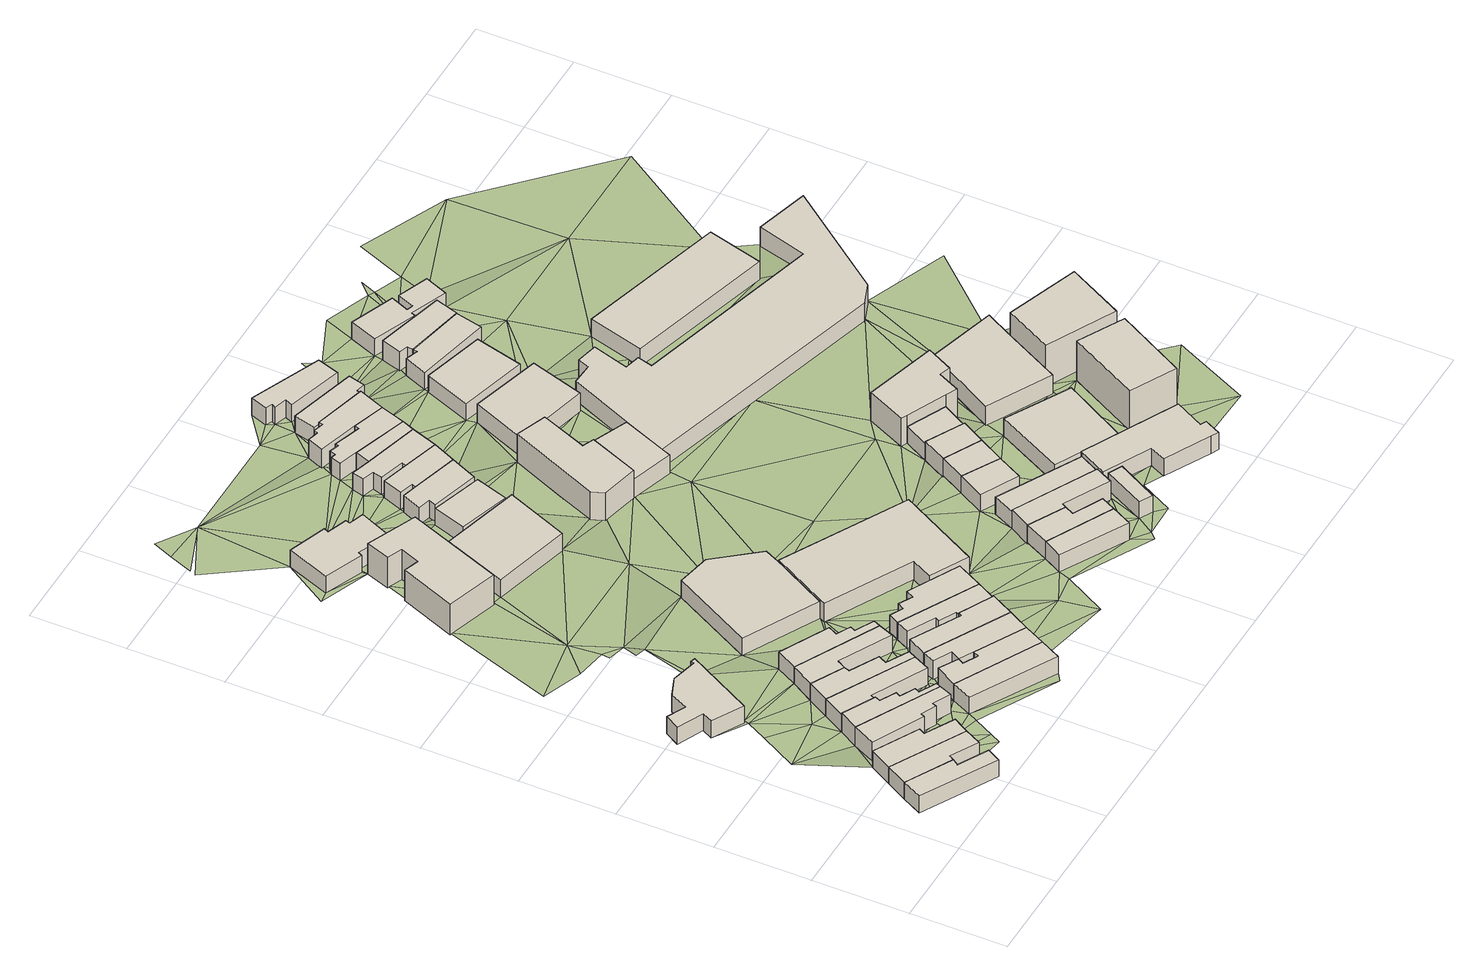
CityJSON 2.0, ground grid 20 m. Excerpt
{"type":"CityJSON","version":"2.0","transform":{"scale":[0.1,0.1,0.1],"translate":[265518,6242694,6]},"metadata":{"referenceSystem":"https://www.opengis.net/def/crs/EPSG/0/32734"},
"CityObjects":{
"building1":{"type":"Building","attributes":{"address":"23 Cecil Road Salt River Cape Town","building":"house","building:levels":"1","footprint":{"type":"Polygon"},"plus_code":"C3X9XHXJ+X8X","ground_height":9.38,"building_height":4.1,"roof_height":13.48},"geometry":[{"type":"Solid","lod":"1","boundaries":[[[[0,1,2,3]],[[1,4,5,2]],[[4,6,7,5]],[[6,8,9,7]],[[8,10,11,9]],[[10,0,3,11]],[[3,2,5,7,9,11]],[[10,8,6,4,1,0]]]]}]},
"building2":{"type":"Building","attributes":{"address":"21 Cecil Road Salt River Cape Town","building":"house","building:levels":"1","footprint":{"type":"Polygon"},"plus_code":"C3XHX9XG+XMR","ground_height":9.38,"building_height":4.1,"roof_height":13.48},"geometry":[{"type":"Solid","lod":"1","boundaries":[[[[10,8,9,11]],[[8,12,13,9]],[[12,14,15,13]],[[14,16,17,15]],[[16,18,19,17]],[[18,10,11,19]],[[11,9,13,15,17,19]],[[18,16,14,12,8,10]]]]}]},
"building3":{"type":"Building","attributes":{"address":"19 Cecil Road Salt River Cape Town","building":"house","building:levels":"1","footprint":{"type":"Polygon"},"plus_code":"C3XQX2XF+XRR","ground_height":9.38,"building_height":4.1,"roof_height":13.48},"geometry":[{"type":"Solid","lod":"1","boundaries":[[[[18,16,17,19]],[[16,20,21,17]],[[20,22,23,21]],[[22,24,25,23]],[[24,26,27,25]],[[26,18,19,27]],[[19,17,21,23,25,27]],[[26,24,22,20,16,18]]]]}]},
"building4":{"type":"Building","attributes":{"building":"yes","building:levels":"1","footprint":{"type":"Polygon"},"plus_code":"C3X8XMX7+XXV","ground_height":8.48,"building_height":4.1,"roof_height":12.58},"geometry":[{"type":"Solid","lod":"1","boundaries":[[[[28,29,30,31]],[[29,32,33,30]],[[32,34,35,33]],[[34,36,37,35]],[[36,38,39,37]],[[38,40,41,39]],[[40,42,43,41]],[[42,44,45,43]],[[44,46,47,45]],[[46,48,49,47]],[[48,28,31,49]],[[31,30,33,35,37,39,41,43,45,47,49]],[[48,46,44,42,40,38,36,34,32,29,28]]]]}]},
"building5":{"type":"Building","attributes":{"address":"17 Cecil Road Salt River Cape Town","building":"house","building:levels":"1","footprint":{"type":"Polygon"},"plus_code":"C3XXX8XJ+XFX","ground_height":9.38,"building_height":4.1,"roof_height":13.48},"geometry":[{"type":"Solid","lod":"1","boundaries":[[[[50,51,52,53]],[[51,54,55,52]],[[54,56,57,55]],[[56,58,59,57]],[[58,60,61,59]],[[60,62,63,61]],[[62,64,65,63]],[[64,50,53,65]],[[53,52,55,57,59,61,63,65]],[[64,62,60,58,56,54,51,50]]]]}]},
"building6":{"type":"Building","attributes":{"address":"15 Cecil Road Salt River Cape Town","building":"house","building:levels":"1","footprint":{"type":"Polygon"},"plus_code":"C4X2XFXX+X8W","ground_height":9.38,"building_height":4.1,"roof_height":13.48},"geometry":[{"type":"Solid","lod":"1","boundaries":[[[[50,64,65,53]],[[64,66,67,65]],[[66,68,69,67]],[[68,70,71,69]],[[70,72,73,71]],[[72,74,75,73]],[[74,76,77,75]],[[76,78,79,80,77]],[[78,81,82,83,80,79]],[[81,50,53,83,82]],[[53,65,67,69,71,73,75,77,80,83]],[[81,78,76,74,72,70,68,66,64,50]]]]}]},
"building7":{"type":"Building","attributes":{"address":"13 Cecil Road Salt River Cape Town","building":"house","building:levels":"1","footprint":{"type":"Polygon"},"plus_code":"C4X4X4XP+XHV","ground_height":8.91,"building_height":4.1,"roof_height":13.01},"geometry":[{"type":"Solid","lod":"1","boundaries":[[[[81,78,79,82]],[[78,84,85,79]],[[84,86,87,85]],[[86,88,89,87]],[[88,90,91,89]],[[90,81,82,91]],[[82,79,85,87,89,91]],[[90,88,86,84,78,81]]]]}]},
"building8":{"type":"Building","attributes":{"address":"11 Cecil Road Salt River Cape Town","building":"house","building:levels":"1","footprint":{"type":"Polygon"},"plus_code":"C4X6XGX8+XJX","ground_height":8.91,"building_height":4.1,"roof_height":13.01},"geometry":[{"type":"Solid","lod":"1","boundaries":[[[[90,88,89,91]],[[88,92,93,89]],[[92,94,95,93]],[[94,96,97,95]],[[96,98,99,97]],[[98,100,101,99]],[[100,102,103,101]],[[102,90,91,103]],[[91,89,93,95,97,99,101,103]],[[102,100,98,96,94,92,88,90]]]]}]},
"building9":{"type":"Building","attributes":{"address":"9 Cecil Road Salt River Cape Town","building":"house","building:levels":"1","footprint":{"type":"Polygon"},"plus_code":"C4X8XXX8+X6X","ground_height":8.92,"building_height":4.1,"roof_height":13.02},"geometry":[{"type":"Solid","lod":"1","boundaries":[[[[102,100,101,103]],[[100,104,105,101]],[[104,106,107,105]],[[106,108,109,107]],[[108,110,111,109]],[[110,102,103,111]],[[103,101,105,107,109,111]],[[110,108,106,104,100,102]]]]}]},
"building10":{"type":"Building","attributes":{"address":"26 Fenton Road Salt River Cape Town","building":"house","building:levels":"1","footprint":{"type":"Polygon"},"plus_code":"C4XWX8X4+XVV","ground_height":9.36,"building_height":4.1,"roof_height":13.46},"geometry":[{"type":"Solid","lod":"1","boundaries":[[[[112,113,114,115]],[[113,116,117,114]],[[116,118,119,117]],[[118,112,115,119]],[[115,114,117,119]],[[118,116,113,112]]]]}]},
"building11":{"type":"Building","attributes":{"address":"7 Cecil Road Salt River Cape Town","building":"house","building:levels":"1","footprint":{"type":"Polygon"},"plus_code":"C4XFXQXV+XFR","ground_height":8.92,"building_height":4.1,"roof_height":13.02},"geometry":[{"type":"Solid","lod":"1","boundaries":[[[[110,108,109,111]],[[108,120,121,109]],[[120,122,123,121]],[[122,124,125,123]],[[124,126,127,125]],[[126,128,129,127]],[[128,130,131,129]],[[130,110,111,131]],[[111,109,121,123,125,127,129,131]],[[130,128,126,124,122,120,108,110]]]]}]},
"building12":{"type":"Building","attributes":{"address":"24 Fenton Road Salt River Cape Town","building":"house","building:levels":"1","footprint":{"type":"Polygon"},"plus_code":"C5X2XXXW+X8W","ground_height":9.36,"building_height":4.1,"roof_height":13.46},"geometry":[{"type":"Solid","lod":"1","boundaries":[[[[112,132,133,115]],[[132,134,135,133]],[[134,136,137,135]],[[136,138,139,137]],[[138,140,141,139]],[[140,142,143,141]],[[142,113,114,143]],[[113,112,115,114]],[[115,133,135,137,139,141,143,114]],[[113,142,140,138,136,134,132,112]]]]}]},
"building13":{"type":"Building","attributes":{"address":"22 Fenton Road Salt River Cape Town","building":"house","building:levels":"1","footprint":{"type":"Polygon"},"plus_code":"C5X5XXXC+XFR","ground_height":9.36,"building_height":4.1,"roof_height":13.46},"geometry":[{"type":"Solid","lod":"1","boundaries":[[[[144,145,146,133]],[[145,147,148,146]],[[147,149,150,148]],[[149,151,152,150]],[[151,153,141,152]],[[153,154,135,141]],[[154,144,133,135]],[[133,146,148,150,152,141,135]],[[154,153,151,149,147,145,144]]]]}]},
"building14":{"type":"Building","attributes":{"address":"Albert Road Salt River Cape Town","building":"retail","building:levels":"2","footprint":{"type":"Polygon"},"plus_code":"C3XQXPXG+XHW","ground_height":7.36,"building_height":6.9,"roof_height":14.26},"geometry":[{"type":"Solid","lod":"1","boundaries":[[[[155,156,157,158,159,160]],[[156,161,162,158,157]],[[161,163,164,162]],[[163,165,166,167,164]],[[165,168,169,170,167,166]],[[168,171,172,170,169]],[[171,173,174,172]],[[173,155,160,159,174]],[[159,158,162,164,167,170,172,174]],[[173,171,168,165,163,161,156,155]]]]}]},
"building15":{"type":"Building","attributes":{"address":"20 Fenton Road Salt River Cape Town","building":"house","building:levels":"1","footprint":{"type":"Polygon"},"plus_code":"C5X8XRXF+XJX","ground_height":9.36,"building_height":4.1,"roof_height":13.46},"geometry":[{"type":"Solid","lod":"1","boundaries":[[[[145,175,176,146]],[[175,177,178,179,176]],[[177,180,181,182,179,178]],[[180,183,184,182,181]],[[183,147,148,184]],[[147,145,146,148]],[[146,176,179,182,184,148]],[[147,183,180,177,175,145]]]]}]},
"building16":{"type":"Building","attributes":{"address":"Albert Road Salt River Cape Town","building":"retail","building:levels":"1","footprint":{"type":"Polygon"},"plus_code":"C4XVXPX9+X9X","ground_height":8.55,"building_height":4.1,"roof_height":12.65},"geometry":[{"type":"Solid","lod":"1","boundaries":[[[[185,186,187,188]],[[186,189,190,187]],[[189,191,192,190]],[[191,193,194,192]],[[193,195,196,194]],[[195,185,188,196]],[[188,187,190,192,194,196]],[[195,193,191,189,186,185]]]]}]},
"building17":{"type":"Building","attributes":{"address":"18 Fenton Road Salt River Cape Town","building":"house","building:levels":"1","footprint":{"type":"Polygon"},"plus_code":"C5XFX6XC+XXV","ground_height":8.92,"building_height":4.1,"roof_height":13.02},"geometry":[{"type":"Solid","lod":"1","boundaries":[[[[175,197,198,199]],[[197,200,201,198]],[[200,202,203,201]],[[202,204,205,203]],[[204,206,207,205]],[[206,208,209,207]],[[208,177,178,209]],[[177,175,199,178]],[[199,198,201,203,205,207,209,178]],[[177,208,206,204,202,200,197,175]]]]}]},
"building18":{"type":"Building","attributes":{"address":"43 Portland Road Salt River Cape Town","building":"house","building:levels":"1","footprint":{"type":"Polygon"},"plus_code":"C3XRX7XR+XQW","ground_height":6.82,"building_height":4.1,"roof_height":10.92},"geometry":[{"type":"Solid","lod":"1","boundaries":[[[[210,211,212,213]],[[211,214,215,212]],[[214,216,217,215]],[[216,218,219,217]],[[218,220,221,219]],[[220,222,223,221]],[[222,224,225,223]],[[224,226,227,225]],[[226,228,229,227]],[[228,210,213,229]],[[213,212,215,217,219,221,223,225,227,229]],[[228,226,224,222,220,218,216,214,211,210]]]]}]},
"building19":{"type":"Building","attributes":{"address":"16 Fenton Road Salt River Cape Town","building":"house","building:levels":"1","footprint":{"type":"Polygon"},"plus_code":"C5XGXVXR+X5R","ground_height":8.92,"building_height":4.1,"roof_height":13.02},"geometry":[{"type":"Solid","lod":"1","boundaries":[[[[197,230,231,198]],[[230,232,233,231]],[[232,234,235,233]],[[234,236,237,235]],[[236,238,239,237]],[[238,240,241,239]],[[240,200,201,241]],[[200,197,198,201]],[[198,231,233,235,237,239,241,201]],[[200,240,238,236,234,232,230,197]]]]}]},
"building20":{"type":"Building","attributes":{"address":"517 Albert Road Salt River Cape Town","building":"retail","building:levels":"1","footprint":{"type":"Polygon"},"plus_code":"C4XHX5XV+XQW","ground_height":7.57,"building_height":4.1,"roof_height":11.67},"geometry":[{"type":"Solid","lod":"1","boundaries":[[[[242,243,244,245]],[[243,246,247,244]],[[246,248,249,247]],[[248,242,245,249]],[[245,244,247,249]],[[248,246,243,242]]]]}]},
"building21":{"type":"Building","attributes":{"address":"Albert Road Salt River Cape Town","building":"retail","building:levels":"1","footprint":{"type":"Polygon"},"plus_code":"C5XXXQXF+X2X","ground_height":9,"building_height":4.1,"roof_height":13.1},"geometry":[{"type":"Solid","lod":"1","boundaries":[[[[250,251,188,252,253,187]],[[251,254,255,252,188]],[[254,256,257,255]],[[256,258,259,257]],[[258,260,261,259]],[[260,262,263,261]],[[262,250,187,253,263]],[[253,252,255,257,259,261,263]],[[262,260,258,256,254,251,250]]]]}]},
"building22":{"type":"Building","attributes":{"address":"London Road Salt River Cape Town","building":"house","building:levels":"1","footprint":{"type":"Polygon"},"plus_code":"C4XRXHXQ+XXX","ground_height":7.57,"building_height":4.1,"roof_height":11.67},"geometry":[{"type":"Solid","lod":"1","boundaries":[[[[264,265,266,267]],[[265,268,269,266]],[[268,270,271,269]],[[270,264,267,271]],[[267,266,269,271]],[[270,268,265,264]]]]}]},
"building23":{"type":"Building","attributes":{"address":"London Road Salt River Cape Town","building":"house","building:levels":"1","footprint":{"type":"Polygon"},"plus_code":"C4XXXGX5+X2X","ground_height":6.97,"building_height":4.1,"roof_height":11.07},"geometry":[{"type":"Solid","lod":"1","boundaries":[[[[272,273,274,275]],[[273,276,277,274]],[[276,278,279,277]],[[278,280,281,279]],[[280,282,283,281]],[[282,284,285,283]],[[284,272,275,285]],[[275,274,277,279,281,283,285]],[[284,282,280,278,276,273,272]]]]}]},
"building24":{"type":"Building","attributes":{"address":"London Road Salt River Cape Town","building":"house","building:levels":"1","footprint":{"type":"Polygon"},"plus_code":"C5X3XRXG+XGR","ground_height":6.97,"building_height":4.1,"roof_height":11.07},"geometry":[{"type":"Solid","lod":"1","boundaries":[[[[272,286,287,275]],[[286,288,289,287]],[[288,290,291,289]],[[290,292,293,291]],[[292,294,295,293]],[[294,273,274,295]],[[273,272,275,274]],[[275,287,289,291,293,295,274]],[[273,294,292,290,288,286,272]]]]}]},
"building25":{"type":"Building","attributes":{"address":"15 Fenton Road Salt River Cape Town","building":"house","building:levels":"1","footprint":{"type":"Polygon"},"plus_code":"C6XWXCXJ+XCV","ground_height":9.57,"building_height":4.1,"roof_height":13.67},"geometry":[{"type":"Solid","lod":"1","boundaries":[[[[296,297,298,299]],[[297,300,301,298]],[[300,302,303,301]],[[302,296,299,303]],[[299,298,301,303]],[[302,300,297,296]]]]}]},
"building26":{"type":"Building","attributes":{"address":"London Road Salt River Cape Town","building":"house","building:levels":"1","footprint":{"type":"Polygon"},"plus_code":"C5X5X7XW+X4V","ground_height":6.97,"building_height":4.1,"roof_height":11.07},"geometry":[{"type":"Solid","lod":"1","boundaries":[[[[286,304,305,287]],[[304,306,307,305]],[[306,308,309,307]],[[308,310,311,309]],[[310,312,313,311]],[[312,314,315,313]],[[314,316,317,315]],[[316,288,289,317]],[[288,286,287,289]],[[287,305,307,309,311,313,315,317,289]],[[288,316,314,312,310,308,306,304,286]]]]}]},
"building27":{"type":"Building","attributes":{"address":"O Blowitz Bros. Buildings 45 London Road Salt River Cape Town","building":"retail","building:levels":"2","footprint":{"type":"Polygon"},"plus_code":"C5XQX8XP+XHR","ground_height":7.55,"building_height":6.9,"roof_height":14.45},"geometry":[{"type":"Solid","lod":"1","boundaries":[[[[318,319,320,321,322,323]],[[319,324,325,321,320]],[[324,326,327,325]],[[326,328,329,327]],[[328,330,331,329]],[[330,332,333,331]],[[332,318,323,322,333]],[[322,321,325,327,329,331,333]],[[332,330,328,326,324,319,318]]]]}]},
"building28":{"type":"Building","attributes":{"address":"13 Fenton Road Salt River Cape Town","building":"house","building:levels":"1","footprint":{"type":"Polygon"},"plus_code":"C7X3X5X4+XPW","ground_height":9.57,"building_height":4.1,"roof_height":13.67},"geometry":[{"type":"Solid","lod":"1","boundaries":[[[[296,302,303,299]],[[302,334,335,303]],[[334,336,337,335]],[[336,338,339,337]],[[338,340,341,339]],[[340,296,299,341]],[[299,303,335,337,339,341]],[[340,338,336,334,302,296]]]]}]},
"building29":{"type":"Building","attributes":{"address":"London Road Salt River Cape Town","building":"house","building:levels":"1","footprint":{"type":"Polygon"},"plus_code":"C5X7X8X4+X5X","ground_height":6.97,"building_height":4.1,"roof_height":11.07},"geometry":[{"type":"Solid","lod":"1","boundaries":[[[[304,342,343,305]],[[342,344,345,343]],[[344,306,307,345]],[[306,304,305,307]],[[305,343,345,307]],[[306,344,342,304]]]]}]},
"building30":{"type":"Building","attributes":{"address":"London Road Salt River Cape Town","building":"house","building:levels":"1","footprint":{"type":"Polygon"},"plus_code":"C5X7XGXV+X4X","ground_height":6.97,"building_height":4.1,"roof_height":11.07},"geometry":[{"type":"Solid","lod":"1","boundaries":[[[[342,346,347,343]],[[346,348,349,347]],[[348,350,351,349]],[[350,352,353,351]],[[352,354,355,353]],[[354,356,357,355]],[[356,358,359,357]],[[358,360,361,359]],[[360,362,363,361]],[[362,344,345,363]],[[344,342,343,345]],[[343,347,349,351,353,355,357,359,361,363,345]],[[344,362,360,358,356,354,352,350,348,346,342]]]]}]},
"building31":{"type":"Building","attributes":{"address":"London Road Salt River Cape Town","building":"house","building:levels":"1","footprint":{"type":"Polygon"},"plus_code":"C5XCXFX9+XPV","ground_height":6.97,"building_height":4.1,"roof_height":11.07},"geometry":[{"type":"Solid","lod":"1","boundaries":[[[[364,365,366,367,347,368]],[[365,369,370,367,366]],[[369,371,372,370]],[[371,373,374,372]],[[373,375,376,374]],[[375,377,378,376]],[[377,379,380,378]],[[379,381,349,380]],[[381,364,368,347,349]],[[347,367,370,372,374,376,378,380,349]],[[381,379,377,375,373,371,369,365,364]]]]}]},
"building32":{"type":"Building","attributes":{"address":"11 Fenton Road Salt River Cape Town","building":"house","building:levels":"1","footprint":{"type":"Polygon"},"plus_code":"C7X5XJXX+X4R","ground_height":9.57,"building_height":4.1,"roof_height":13.67},"geometry":[{"type":"Solid","lod":"1","boundaries":[[[[382,383,341,384]],[[383,385,386,339,341]],[[385,387,388,339,386]],[[387,389,390,388]],[[389,391,392,393,390]],[[391,382,384,393,392]],[[384,341,339,388,390,393]],[[391,389,387,385,383,382]]]]}]},
"building33":{"type":"Building","attributes":{"address":"523 Albert Road Salt River Cape Town","building":"retail","building:levels":"1","footprint":{"type":"Polygon"},"plus_code":"C6X4X4X4+XCW","ground_height":8.07,"building_height":4.1,"roof_height":12.17},"geometry":[{"type":"Solid","lod":"1","boundaries":[[[[318,394,395,323]],[[394,396,397,395]],[[396,398,399,397]],[[398,400,401,399]],[[400,319,320,401]],[[319,318,323,320]],[[323,395,397,399,401,320]],[[319,400,398,396,394,318]]]]}]},
"building34":{"type":"Building","attributes":{"address":"9 Fenton Road Salt River Cape Town","building":"house","building:levels":"1","footprint":{"type":"Polygon"},"plus_code":"C7X9X9XG+XRV","ground_height":9.08,"building_height":4.1,"roof_height":13.18},"geometry":[{"type":"Solid","lod":"1","boundaries":[[[[382,391,392,402]],[[391,403,404,392]],[[403,405,406,404]],[[405,382,402,406]],[[402,392,404,406]],[[405,403,391,382]]]]}]},
"building35":{"type":"Building","attributes":{"address":"7 Fenton Road Salt River Cape Town","building":"house","building:levels":"1","footprint":{"type":"Polygon"},"plus_code":"C7X6XFXV+XJW","ground_height":9.08,"building_height":4.1,"roof_height":13.18},"geometry":[{"type":"Solid","lod":"1","boundaries":[[[[407,408,409,410]],[[408,411,412,409]],[[411,413,414,412]],[[413,407,410,414]],[[410,409,412,414]],[[413,411,408,407]]]]}]},
"building36":{"type":"Building","attributes":{"address":"London Road Salt River Cape Town","building":"house","building:levels":"1","footprint":{"type":"Polygon"},"plus_code":"C5XGXXXV+X8X","ground_height":6.5,"building_height":4.1,"roof_height":10.6},"geometry":[{"type":"Solid","lod":"1","boundaries":[[[[365,415,416,366]],[[415,417,418,416]],[[417,419,420,418]],[[419,421,422,420]],[[421,423,424,422]],[[423,369,425,424]],[[369,365,366,425]],[[366,416,418,420,422,424,425]],[[369,423,421,419,417,415,365]]]]}]},
"building37":{"type":"Building","attributes":{"building":"yes","building:levels":"1","footprint":{"type":"Polygon"},"plus_code":"C7XMXPXH+X7X","ground_height":9.57,"building_height":4.1,"roof_height":13.67},"geometry":[{"type":"Solid","lod":"1","boundaries":[[[[426,427,428,429]],[[427,430,431,428]],[[430,432,433,431]],[[432,426,429,433]],[[429,428,431,433]],[[432,430,427,426]]]]}]},
"building38":{"type":"Building","attributes":{"address":"5 Fenton Road Salt River Cape Town","building":"house","building:levels":"1","footprint":{"type":"Polygon"},"plus_code":"C7X9XFX2+X5V","ground_height":9.08,"building_height":4.1,"roof_height":13.18},"geometry":[{"type":"Solid","lod":"1","boundaries":[[[[434,407,410,435]],[[407,413,414,410]],[[413,436,437,414]],[[436,434,435,437]],[[435,410,414,437]],[[436,413,407,434]]]]}]},
"building39":{"type":"Building","attributes":{"address":"28 London Road Salt River Cape Town","building":"house","building:levels":"1","footprint":{"type":"Polygon"},"plus_code":"C5XJX6X4+XPV","ground_height":6.58,"building_height":4.1,"roof_height":10.68},"geometry":[{"type":"Solid","lod":"1","boundaries":[[[[438,439,440,441]],[[439,442,443,440]],[[442,444,445,443]],[[444,446,447,445]],[[446,448,449,447]],[[448,450,451,449]],[[450,452,453,451]],[[452,438,441,453]],[[441,440,443,445,447,449,451,453]],[[452,450,448,446,444,442,439,438]]]]}]},
"building40":{"type":"Building","attributes":{"address":"37 London Road Salt River Cape Town","building":"house","building:levels":"1","footprint":{"type":"Polygon"},"plus_code":"C6X8XHXH+X8W","ground_height":7.55,"building_height":4.1,"roof_height":11.65},"geometry":[{"type":"Solid","lod":"1","boundaries":[[[[454,455,456,457]],[[455,458,459,456]],[[458,460,461,459]],[[460,454,457,461]],[[457,456,459,461]],[[460,458,455,454]]]]}]},
"building41":{"type":"Building","attributes":{"address":"3 Fenton Road Salt River Cape Town","building":"house","building:levels":"1","footprint":{"type":"Polygon"},"plus_code":"C7XGX6XF+XCR","ground_height":9.08,"building_height":4.1,"roof_height":13.18},"geometry":[{"type":"Solid","lod":"1","boundaries":[[[[462,463,464,435,465,466]],[[463,467,437,435,464]],[[467,468,469,437]],[[468,462,466,465,469]],[[465,435,437,469]],[[468,467,463,462]]]]}]},
"building42":{"type":"Building","attributes":{"address":"1 Fenton Road Salt River Cape Town","building":"house","building:levels":"1","footprint":{"type":"Polygon"},"plus_code":"C7XMX3XP+XWX","ground_height":8.55,"building_height":4.1,"roof_height":12.65},"geometry":[{"type":"Solid","lod":"1","boundaries":[[[[470,462,466,471]],[[462,468,472,466]],[[468,473,474,472]],[[473,470,471,474]],[[471,466,472,474]],[[473,468,462,470]]]]}]},
"building43":{"type":"Building","attributes":{"address":"31 London Road Salt River Cape Town","building":"house","building:levels":"1","footprint":{"type":"Polygon"},"plus_code":"C6XFXHX3+X6W","ground_height":7.06,"building_height":4.1,"roof_height":11.16},"geometry":[{"type":"Solid","lod":"1","boundaries":[[[[475,476,477,478]],[[476,479,480,477]],[[479,481,482,480]],[[481,475,478,482]],[[478,477,480,482]],[[481,479,476,475]]]]}]},
"building44":{"type":"Building","attributes":{"address":"Goldsmith Road Salt River Cape Town","building":"house","building:levels":"1","footprint":{"type":"Polygon"},"plus_code":"C8XFXWXX+XJV","ground_height":9.71,"building_height":4.1,"roof_height":13.81},"geometry":[{"type":"Solid","lod":"1","boundaries":[[[[483,484,485,486]],[[484,487,488,485]],[[487,489,490,488]],[[489,491,492,490]],[[491,493,494,492]],[[493,495,496,494]],[[495,497,498,496]],[[497,499,500,498]],[[499,483,486,500]],[[486,485,488,490,492,494,496,498,500]],[[499,497,495,493,491,489,487,484,483]]]]}]},
"building45":{"type":"Building","attributes":{"building":"commercial","building:levels":"1","footprint":{"type":"Polygon"},"plus_code":"C8X4XFX5+XVX","ground_height":9.3,"building_height":4.1,"roof_height":13.4},"geometry":[{"type":"Solid","lod":"1","boundaries":[[[[501,502,503,504]],[[502,505,506,503]],[[505,507,508,506]],[[507,501,504,508]],[[504,503,506,508]],[[507,505,502,501]]]]}]},
"building46":{"type":"Building","attributes":{"address":"472A Albert Road Salt River Cape Town","building":"retail","building:levels":"2","footprint":{"type":"Polygon"},"plus_code":"C7XWXJXR+XVV","ground_height":8.55,"building_height":6.9,"roof_height":15.45},"geometry":[{"type":"Solid","lod":"1","boundaries":[[[[470,473,474,509,510,471]],[[473,511,512,509,474]],[[511,513,514,512]],[[513,515,516,514]],[[515,517,518,516]],[[517,519,520,518]],[[519,521,522,520]],[[521,470,471,510,522]],[[510,509,512,514,516,518,520,522]],[[521,519,517,515,513,511,473,470]]]]}]},
"building47":{"type":"Building","attributes":{"address":"London Road Salt River Cape Town","building":"house","building:levels":"1","footprint":{"type":"Polygon"},"plus_code":"C6XMXRX5+X9V","ground_height":7.06,"building_height":4.1,"roof_height":11.16},"geometry":[{"type":"Solid","lod":"1","boundaries":[[[[523,524,525,526]],[[524,527,528,525]],[[527,529,530,528]],[[529,531,532,530]],[[531,533,534,532]],[[533,523,526,534]],[[526,525,528,530,532,534]],[[533,531,529,527,524,523]]]]}]},
"building48":{"type":"Building","attributes":{"address":"London Road Salt River Cape Town","building":"house","building:levels":"1","footprint":{"type":"Polygon"},"plus_code":"C6XRX7XC+XHX","ground_height":7.25,"building_height":4.1,"roof_height":11.35},"geometry":[{"type":"Solid","lod":"1","boundaries":[[[[535,536,526,537,538,525]],[[536,539,540,537,526]],[[539,541,542,540]],[[541,543,544,542]],[[543,545,546,544]],[[545,535,525,538,546]],[[538,537,540,542,544,546]],[[545,543,541,539,536,535]]]]}]},
"building49":{"type":"Building","attributes":{"address":"London Road Salt River Cape Town","building":"house","building:levels":"1","footprint":{"type":"Polygon"},"plus_code":"C6XQXGX3+XRX","ground_height":6.58,"building_height":4.1,"roof_height":10.68},"geometry":[{"type":"Solid","lod":"1","boundaries":[[[[547,548,549,550]],[[548,551,552,549]],[[551,553,554,552]],[[553,555,556,554]],[[555,557,558,556]],[[557,559,560,558]],[[559,561,562,560]],[[561,563,564,562]],[[563,565,566,564]],[[565,547,550,566]],[[550,549,552,554,556,558,560,562,564,566]],[[565,563,561,559,557,555,553,551,548,547]]]]}]},
"building50":{"type":"Building","attributes":{"address":"474 Albert Road Salt River Cape Town","building":"retail","building:levels":"1","footprint":{"type":"Polygon"},"plus_code":"C8XGXQXX+XCW","ground_height":9.3,"building_height":4.1,"roof_height":13.4},"geometry":[{"type":"Solid","lod":"1","boundaries":[[[[567,568,569,570]],[[568,571,572,569]],[[571,573,574,572]],[[573,575,576,574]],[[575,577,578,576]],[[577,567,570,578]],[[570,569,572,574,576,578]],[[577,575,573,571,568,567]]]]}]},
"building51":{"type":"Building","attributes":{"address":"6 Goldsmith Road Salt River Cape Town","building":"commercial","building:levels":"3","footprint":{"type":"Polygon"},"plus_code":"C8XXXQX3+X8V","ground_height":9.3,"building_height":9.7,"roof_height":19},"geometry":[{"type":"Solid","lod":"1","boundaries":[[[[579,580,581,582]],[[580,583,584,581]],[[583,585,586,584]],[[585,579,582,586]],[[582,581,584,586]],[[585,583,580,579]]]]}]},
"building52":{"type":"Building","attributes":{"address":"545 Albert Road Salt River Cape Town","building":"retail","building:levels":"1","footprint":{"type":"Polygon"},"plus_code":"C7XFX3XX+XQR","ground_height":8.08,"building_height":4.1,"roof_height":12.18},"geometry":[{"type":"Solid","lod":"1","boundaries":[[[[396,587,588,397]],[[587,589,590,588]],[[589,591,592,590]],[[591,593,594,592]],[[593,595,596,594]],[[595,597,598,596]],[[597,599,600,598]],[[599,601,602,600]],[[601,603,604,602]],[[603,605,606,604]],[[605,607,608,606]],[[607,609,610,608]],[[609,398,399,610]],[[398,396,397,399]],[[397,588,590,592,594,596,598,600,602,604,606,608,610,399]],[[398,609,607,605,603,601,599,597,595,593,591,589,587,396]]]]}]},
"building53":{"type":"Building","attributes":{"address":"484 Goldsmith Road Salt River Cape Town","building":"apartments","building:levels":"3","footprint":{"type":"Polygon"},"plus_code":"C9X7XFX7+XQR","ground_height":9.3,"building_height":9.7,"roof_height":19},"geometry":[{"type":"Solid","lod":"1","boundaries":[[[[568,567,570,611,612,569]],[[567,613,614,611,570]],[[613,615,616,614]],[[615,568,569,612,616]],[[612,611,614,616]],[[615,613,567,568]]]]}]},
"building54":{"type":"Building","attributes":{"address":"Salt River","building":"industrial","building:levels":"1","footprint":{"type":"Polygon"},"plus_code":"C8X7X4XR+XMV","ground_height":7.9,"building_height":4.1,"roof_height":12},"geometry":[{"type":"Solid","lod":"1","boundaries":[[[[617,618,619,620]],[[618,621,622,619]],[[621,623,624,622]],[[623,617,620,624]],[[620,619,622,624]],[[623,621,618,617]]]]}]},
"terrain1":{"type":"TINRelief","geometry":[{"type":"CompositeSurface","lod":"1","boundaries":[[[26,50,625]],[[8,14,12]],[[26,626,50]],[[26,24,626]],[[625,50,81]],[[625,627,628]],[[81,627,625]],[[24,629,626]],[[630,631,44]],[[628,627,630]],[[24,22,629]],[[632,16,14]],[[629,22,20]],[[16,632,633]],[[90,627,81]],[[20,16,633]],[[102,630,627]],[[629,20,634]],[[629,634,635]],[[631,630,110]],[[627,90,102]],[[633,636,20]],[[634,20,637]],[[20,636,116]],[[78,76,74]],[[110,630,102]],[[116,637,20]],[[74,84,78]],[[637,638,634]],[[639,74,640]],[[641,642,643]],[[130,48,631]],[[130,631,110]],[[644,645,639]],[[637,116,113]],[[646,84,74]],[[113,647,637]],[[639,646,74]],[[648,642,641]],[[645,647,113]],[[636,649,116]],[[645,646,639]],[[650,28,48]],[[643,651,641]],[[645,113,142]],[[646,645,142]],[[98,96,100]],[[195,48,130]],[[651,652,653]],[[104,100,96]],[[48,195,650]],[[651,653,641]],[[650,653,654]],[[142,655,646]],[[88,646,655]],[[140,655,142]],[[649,118,116]],[[96,94,92]],[[147,88,655]],[[96,106,104]],[[656,655,140]],[[136,140,138]],[[195,130,128]],[[657,648,641]],[[88,147,92]],[[134,140,136]],[[92,106,96]],[[183,92,147]],[[650,658,653]],[[106,92,183]],[[195,658,650]],[[657,641,248]],[[128,126,124]],[[183,202,106]],[[659,641,653]],[[660,195,128]],[[661,228,226]],[[228,661,155]],[[120,124,122]],[[106,202,200]],[[206,202,183]],[[106,200,108]],[[662,663,664]],[[665,128,124]],[[120,665,124]],[[120,108,240]],[[108,200,240]],[[206,183,666]],[[662,667,663]],[[228,155,210]],[[202,206,204]],[[665,660,128]],[[248,641,668]],[[120,240,236]],[[657,248,246]],[[658,659,653]],[[665,120,236]],[[206,666,669]],[[155,211,210]],[[670,671,226]],[[672,673,670]],[[669,208,206]],[[236,240,238]],[[112,674,132]],[[668,641,659]],[[214,211,155]],[[670,675,672]],[[665,236,232]],[[657,246,676]],[[232,236,234]],[[226,224,670]],[[677,132,678]],[[676,214,155]],[[679,665,232]],[[680,659,658]],[[224,222,220]],[[681,677,678]],[[674,678,132]],[[676,246,265]],[[220,218,216]],[[682,681,678]],[[676,278,214]],[[232,683,679]],[[684,683,232]],[[216,214,278]],[[676,265,264]],[[265,246,685]],[[308,224,220]],[[676,264,278]],[[224,360,670]],[[220,216,310]],[[686,678,674]],[[684,682,687]],[[683,684,687]],[[297,682,678]],[[659,688,668]],[[216,278,276]],[[278,264,689]],[[680,690,659]],[[216,276,292]],[[280,278,689]],[[691,250,692]],[[687,682,296]],[[290,216,292]],[[678,686,297]],[[268,265,685]],[[310,308,220]],[[362,224,308]],[[290,310,216]],[[685,668,693]],[[296,682,297]],[[668,688,693]],[[270,689,264]],[[694,680,691]],[[360,224,362]],[[292,276,273]],[[690,688,659]],[[294,292,273]],[[670,360,695]],[[310,290,314]],[[270,268,685]],[[670,695,377]],[[696,689,270]],[[310,314,312]],[[687,296,340]],[[692,250,697]],[[290,288,314]],[[670,377,698]],[[297,686,699]],[[694,690,680]],[[362,308,306]],[[692,694,691]],[[314,288,316]],[[340,382,687]],[[693,328,685]],[[362,306,344]],[[328,270,685]],[[360,358,356]],[[695,360,356]],[[700,699,686]],[[382,408,687]],[[408,697,687]],[[696,270,328]],[[356,352,695]],[[356,354,352]],[[272,696,328]],[[348,695,352]],[[373,377,375]],[[700,701,699]],[[698,377,421]],[[702,690,694]],[[373,421,377]],[[352,350,348]],[[382,405,408]],[[423,373,371]],[[703,704,705]],[[699,701,427]],[[706,699,427]],[[423,421,373]],[[423,371,369]],[[703,705,707]],[[408,407,697]],[[319,400,324]],[[460,286,272]],[[421,446,698]],[[446,442,698]],[[705,706,708]],[[272,328,460]],[[706,427,708]],[[698,442,439]],[[692,697,709]],[[405,411,408]],[[326,324,400]],[[427,701,430]],[[328,326,710]],[[694,692,709]],[[711,707,705]],[[434,697,407]],[[304,286,479]],[[421,450,446]],[[701,712,430]],[[442,446,444]],[[705,708,711]],[[328,710,460]],[[708,427,711]],[[448,446,450]],[[400,713,326]],[[714,304,479]],[[502,411,405]],[[434,462,697]],[[479,286,460]],[[398,713,400]],[[426,711,427]],[[421,715,450]],[[430,712,716]],[[717,502,405]],[[710,326,718]],[[462,521,697]],[[694,719,702]],[[495,711,426]],[[720,714,476]],[[502,413,411]],[[495,721,711]],[[430,716,432]],[[722,702,719]],[[709,697,521]],[[326,713,718]],[[720,723,724]],[[714,479,476]],[[426,432,495]],[[713,398,718]],[[724,723,725]],[[721,495,493]],[[450,715,726]],[[720,531,723]],[[717,493,502]],[[493,717,721]],[[432,727,495]],[[719,694,709]],[[720,476,531]],[[432,716,727]],[[413,502,501]],[[460,481,479]],[[716,728,727]],[[609,718,398]],[[470,521,462]],[[502,493,729]],[[436,413,501]],[[715,723,730]],[[531,529,723]],[[519,709,521]],[[731,732,726]],[[548,726,715]],[[723,529,730]],[[436,501,733]],[[458,481,460]],[[718,609,458]],[[731,734,732]],[[730,541,715]],[[731,726,548]],[[476,735,531]],[[519,719,709]],[[501,736,733]],[[548,715,541]],[[524,730,529]],[[493,737,729]],[[529,527,524]],[[738,458,609]],[[739,738,609]],[[733,511,473]],[[733,736,511]],[[524,740,730]],[[548,547,731]],[[738,741,458]],[[742,722,719]],[[531,735,743]],[[744,729,737]],[[745,729,744]],[[736,501,746]],[[747,511,736]],[[743,735,481]],[[748,749,623]],[[548,541,750]],[[751,752,737]],[[753,748,754]],[[755,731,547]],[[756,481,458]],[[741,753,754]],[[747,757,511]],[[745,758,501]],[[741,621,458]],[[623,754,748]],[[501,758,746]],[[747,736,573]],[[759,744,737]],[[481,756,743]],[[760,750,541]],[[742,719,519]],[[761,737,752]],[[754,621,741]],[[745,744,580]],[[621,754,623]],[[621,756,458]],[[573,762,747]],[[750,760,763]],[[737,761,759]],[[755,547,764]],[[745,580,758]],[[765,743,756]],[[519,762,742]],[[758,580,746]],[[547,766,764]],[[767,768,769]],[[770,746,580]],[[769,766,767]],[[763,760,771]],[[771,760,765]],[[762,573,772]],[[623,749,773]],[[771,765,756]],[[774,766,769]],[[764,766,774]],[[770,580,775]],[[759,761,776]],[[742,762,772]],[[772,573,571]],[[769,777,774]],[[764,774,778]],[[779,777,769]],[[759,776,780]],[[775,580,780]],[[781,756,621]],[[771,756,781]],[[749,782,773]],[[772,571,783]],[[772,783,742]],[[771,781,779]],[[571,568,784]],[[785,777,779]],[[621,786,781]],[[787,783,571]],[[788,777,785]],[[781,785,779]],[[782,789,773]],[[773,789,786]],[[786,790,781]],[[785,781,790]]]}]}
},
"vertices":[
[24,93,34],[178,9,34],[178,9,75],[24,93,75],[193,37,34],[193,37,75],[132,70,34],[132,70,75],[141,83,34],[141,83,75],[45,135,34],[45,135,75],
[147,93,34],[147,93,75],[204,62,34],[204,62,75],[222,97,34],[222,97,75],[70,179,34],[70,179,75],
[241,130,34],[241,130,75],[181,163,34],[181,163,75],[188,176,34],[188,176,75],[96,225,34],[96,225,75],
[173,636,25],[171,629,25],[171,629,66],[173,636,66],[117,642,25],[117,642,66],[75,625,25],[75,625,66],[58,588,25],[58,588,66],[18,607,25],[18,607,66],[0,576,25],[0,576,66],[55,551,25],[55,551,66],[44,529,25],[44,529,66],[108,494,25],[108,494,66],[183,633,25],[183,633,66],
[139,283,29],[116,236,29],[116,236,75],[139,283,75],[222,184,29],[222,184,75],[226,192,29],[226,192,75],[257,177,29],[257,177,75],[261,186,29],[261,186,75],[298,168,29],[298,168,75],[309,195,29],[309,195,75],
[313,205,29],[313,205,75],[278,223,29],[278,223,75],[283,233,29],[283,233,75],[252,249,29],[252,249,75],[257,259,29],[257,259,75],[225,276,29],[225,276,75],[229,287,29],[229,287,70],[229,287,75],[162,322,29],[162,322,70],[162,322,75],
[235,299,29],[235,299,70],[348,240,29],[348,240,70],[365,275,29],[365,275,70],[188,368,29],[188,368,70],
[373,291,29],[373,291,70],[327,316,29],[327,316,70],[336,334,29],[336,334,70],[277,365,29],[277,365,70],[281,377,29],[281,377,70],[213,412,29],[213,412,70],
[291,395,29],[291,395,70],[399,339,29],[399,339,70],[412,371,29],[412,371,70],[241,459,29],[241,459,70],
[502,84,34],[326,176,34],[326,176,75],[502,84,75],[306,134,34],[306,134,75],[479,40,34],[479,40,75],
[419,386,29],[419,386,70],[380,406,29],[380,406,70],[385,417,29],[385,417,70],[356,432,29],[356,432,70],[366,451,29],[366,451,70],[264,503,29],[264,503,70],
[524,128,34],[524,128,75],[421,183,34],[421,183,75],[414,171,34],[414,171,75],[384,187,34],[384,187,75],[391,199,34],[391,199,75],[352,221,34],[352,221,75],
[524,128,29],[548,172,29],[548,172,75],[377,263,29],[377,263,75],[365,238,29],[365,238,75],[402,219,29],[402,219,75],[391,199,29],[421,183,29],
[177,1299,8],[159,1249,8],[159,1249,55],[159,1249,83],[177,1299,83],[177,1299,55],[190,1236,8],[190,1236,83],[174,1195,8],[174,1195,83],[143,1206,8],[143,1206,55],[143,1206,83],[96,1089,8],[96,1089,55],[96,1089,83],[204,1055,8],[204,1055,83],[281,1255,8],[281,1255,83],
[574,220,29],[574,220,75],[503,256,29],[503,256,70],[503,256,75],[499,249,29],[499,249,70],[499,249,75],[398,303,29],[398,303,75],
[425,500,25],[488,616,25],[488,616,66],[425,500,66],[504,650,25],[504,650,66],[434,738,25],[434,738,66],[362,752,25],[362,752,66],[271,581,25],[271,581,66],
[596,261,29],[596,261,70],[574,220,70],[434,346,29],[434,346,70],[420,319,29],[420,319,70],[477,290,29],[477,290,70],[472,281,29],[472,281,70],[507,263,29],[507,263,70],
[176,1311,8],[181,1319,8],[181,1319,49],[176,1311,49],[248,1291,8],[248,1291,49],[278,1360,8],[278,1360,49],[246,1371,8],[246,1371,49],[249,1380,8],[249,1380,49],[207,1395,8],[207,1395,49],[211,1405,8],[211,1405,49],[131,1434,8],[131,1434,49],[96,1344,8],[96,1344,49],
[624,315,29],[624,315,70],[518,370,29],[518,370,70],[509,353,29],[509,353,70],[481,368,29],[481,368,70],[474,354,29],[474,354,70],[446,368,29],[446,368,70],
[388,1008,14],[441,1138,14],[441,1138,57],[388,1008,57],[275,1183,14],[275,1183,57],[224,1051,14],[224,1051,57],
[488,616,26],[425,500,26],[425,500,71],[488,616,71],[419,488,26],[419,488,71],[596,395,26],[596,395,71],[573,352,26],[573,352,71],[652,310,26],[652,310,71],[743,480,26],[743,480,71],
[344,1246,16],[322,1177,16],[322,1177,57],[344,1246,57],[428,1144,16],[428,1144,57],[450,1213,16],[450,1213,57],
[484,1280,10],[386,1308,10],[386,1308,51],[484,1280,51],[356,1316,10],[356,1316,51],[338,1275,10],[338,1275,51],[364,1268,10],[364,1268,51],[358,1253,10],[358,1253,51],[459,1224,10],[459,1224,51],
[506,1328,10],[506,1328,51],[431,1350,10],[431,1350,51],[375,1366,10],[375,1366,51],[360,1324,10],[360,1324,51],[389,1316,10],[389,1316,51],
[747,202,35],[726,163,35],[726,163,77],[747,202,77],[862,89,35],[862,89,77],[884,132,35],[884,132,77],
[525,1383,10],[525,1383,51],[409,1415,10],[409,1415,51],[369,1427,10],[369,1427,51],[362,1402,10],[362,1402,51],[387,1394,10],[387,1394,51],[381,1374,10],[381,1374,51],[434,1359,10],[434,1359,51],
[574,956,15],[616,1060,15],[616,1060,62],[616,1060,84],[574,956,84],[574,956,62],[592,1070,15],[592,1070,84],[631,1167,15],[631,1167,84],[567,1191,15],[567,1191,84],[485,1000,15],[485,1000,84],[496,974,15],[496,974,84],
[899,162,35],[899,162,77],[838,193,35],[838,193,77],[848,212,35],[848,212,77],[772,252,35],[772,252,77],
[536,1409,10],[536,1409,51],[421,1446,10],[421,1446,51],
[553,1460,10],[553,1460,51],[485,1482,10],[485,1482,51],[482,1472,10],[482,1472,51],[425,1491,10],[425,1491,51],[423,1484,10],[423,1484,51],[403,1491,10],[403,1491,51],[399,1478,10],[399,1478,51],[388,1481,10],[388,1481,51],[381,1459,10],[381,1459,51],
[553,1460,5],[575,1515,5],[575,1515,46],[575,1515,51],[553,1460,46],[464,1545,5],[464,1545,51],[462,1536,5],[462,1536,51],[441,1542,5],[441,1542,51],[436,1534,5],[436,1534,51],[414,1540,5],[414,1540,51],[400,1506,5],[400,1506,51],[485,1482,5],
[797,296,31],[772,252,31],[797,296,77],[848,212,31],[848,212,72],[853,221,31],[853,221,77],[948,171,31],[948,171,77],[967,208,31],[967,208,72],[967,208,77],
[663,928,15],[663,928,62],[671,947,15],[671,947,62],[708,1039,15],[708,1039,62],[622,1075,15],[622,1075,62],
[797,296,72],[990,251,31],[990,251,72],[819,341,31],[819,341,72],
[842,423,31],[812,369,31],[812,369,72],[842,423,72],[890,328,31],[890,328,72],[918,381,31],[918,381,72],
[578,1524,5],[578,1524,46],[598,1520,5],[598,1520,46],[607,1555,5],[607,1555,46],[465,1594,5],[465,1594,46],[453,1548,5],[453,1548,46],[464,1545,46],
[966,185,36],[921,99,36],[921,99,77],[966,185,77],[948,85,36],[948,85,77],[994,171,36],[994,171,77],
[870,474,31],[870,474,72],[947,434,31],[947,434,72],
[620,1624,5],[472,1686,5],[472,1686,47],[620,1624,47],[459,1651,5],[459,1651,47],[473,1645,5],[473,1645,47],[469,1636,5],[469,1636,47],[495,1628,5],[495,1628,47],[488,1612,5],[488,1612,47],[605,1578,5],[605,1578,47],
[587,1193,11],[746,1153,11],[746,1153,56],[587,1193,56],[781,1266,11],[781,1266,56],[634,1307,11],[634,1307,56],
[897,524,26],[870,474,26],[870,474,66],[897,524,72],[897,524,66],[947,434,26],[975,483,26],[975,483,72],
[924,575,26],[924,575,66],[975,483,66],[1005,537,26],[1005,537,66],
[797,1389,11],[668,1424,11],[668,1424,52],[797,1389,52],[630,1327,11],[630,1327,52],[771,1289,11],[771,1289,52],
[1140,63,36],[1155,55,36],[1155,55,78],[1140,63,78],[1172,89,36],[1172,89,78],[1160,95,36],[1160,95,78],[1192,156,36],[1192,156,78],[996,255,36],[996,255,78],[964,194,36],[964,194,78],[1061,145,36],[1061,145,78],[1045,112,36],[1045,112,78],
[1016,424,31],[944,283,31],[944,283,74],[1016,424,74],[1073,218,31],[1073,218,74],[1147,352,31],[1147,352,74],
[1005,537,94],[924,575,94],[1029,526,26],[1029,526,94],[1051,572,26],[1051,572,94],[1074,564,26],[1074,564,94],[1102,619,26],[1102,619,94],[949,662,26],[949,662,94],[911,580,26],[911,580,94],
[843,1455,11],[718,1481,11],[718,1481,52],[843,1455,52],[717,1472,11],[717,1472,52],[691,1481,11],[691,1481,52],[671,1433,11],[671,1433,52],[830,1398,11],[830,1398,52],
[718,1481,6],[843,1455,6],[843,1455,53],[718,1481,53],[858,1503,6],[858,1503,53],[714,1541,6],[714,1541,53],[701,1499,6],[701,1499,53],[719,1493,6],[719,1493,53],
[740,1617,6],[717,1559,6],[717,1559,47],[740,1617,47],[808,1522,6],[808,1522,47],[811,1531,6],[811,1531,47],[888,1500,6],[888,1500,47],[908,1549,6],[908,1549,47],[844,1574,6],[844,1574,47],[830,1538,6],[830,1538,47],[816,1543,6],[816,1543,47],[832,1581,6],[832,1581,47],
[1173,418,27],[1224,516,27],[1224,516,74],[1173,418,74],[1256,576,27],[1256,576,74],[1113,616,27],[1113,616,74],[1031,468,27],[1031,468,74],[1162,398,27],[1162,398,74],
[1304,323,33],[1210,373,33],[1210,373,130],[1304,323,130],[1131,225,33],[1131,225,130],[1225,176,33],[1225,176,130],
[1195,799,15],[1195,799,62],[1241,816,15],[1241,816,62],[1406,1032,15],[1406,1032,62],[1294,1063,15],[1294,1063,62],[1263,960,15],[1263,960,62],[866,1068,15],[866,1068,62],[875,1100,15],[875,1100,62],[842,1108,15],[842,1108,62],[865,1184,15],[865,1184,62],[820,1194,15],[820,1194,62],[811,1170,15],[811,1170,62],[766,1172,15],[766,1172,62],
[1173,418,130],[1224,516,130],[1315,345,27],[1315,345,130],[1377,463,27],[1377,463,130],
[1211,1022,17],[1243,1139,17],[1243,1139,60],[1211,1022,60],[932,1225,17],[932,1225,60],[899,1108,17],[899,1108,60],
[41,363,29],[116,236,34],[155,380,29],[83,440,29],[222,184,34],[106,484,29],[108,494,29],[262,51,34],[274,73,34],[257,177,34],[226,192,34],[296,115,34],[298,168,34],[261,186,34],[283,233,34],[252,249,34],[155,880,20],[11,855,20],[97,824,20],[278,223,34],[313,205,34],[348,240,34],[309,195,34],[96,1089,14],[462,28,34],[205,747,25],[162,813,20],[160,795,20],[197,786,20],[183,753,25],[365,238,34],[402,219,34],[204,1055,14],[362,752,26],[405,880,21],[425,500,29],[72,1341,8],[174,1195,14],[159,1249,14],[143,1206,14],[419,488,29],[499,249,34],[190,1236,14],[388,1008,16],[503,256,34],[155,1635,3],[37,1581,3],[62,1642,3],[43,1594,3],[669,50,35],[79,1685,3],[281,1255,16],[548,172,35],[656,130,35],[596,395,30],[434,738,26],[574,220,35],[596,261,30],[573,352,30],[624,315,30],[441,1138,16],[717,138,35],[652,310,30],[496,974,21],[358,1253,16],[574,956,21],[504,650,26],[656,630,26],[485,1000,21],[656,880,21],[400,1506,10],[459,1224,16],[743,480,30],[405,1635,5],[862,89,36],[884,48,36],[897,62,36],[663,928,21],[848,212,36],[838,193,36],[899,162,36],[884,132,36],[853,221,36],[907,130,36],[907,630,26],[587,1193,15],[948,171,36],[970,64,36],[656,1135,16],[536,1409,11],[607,1555,6],[1006,133,36],[990,251,36],[746,1153,15],[907,880,21],[553,1460,11],[967,208,36],[671,947,21],[598,1520,6],[575,1515,6],[578,1524,6],[605,1578,6],[1061,145,37],[1045,112,37],[1073,218,37],[701,1499,11],[656,1635,6],[620,1624,6],[975,483,31],[639,1668,6],[797,1389,12],[1031,468,31],[1192,156,37],[820,1194,17],[811,1170,17],[719,1493,11],[865,1184,17],[1195,799,23],[830,1398,12],[1131,225,37],[1147,352,33],[1162,398,33],[1074,564,27],[875,1100,17],[866,1068,17],[808,1522,7],[1160,95,37],[1172,89,37],[842,1108,17],[907,1135,17],[764,1681,6],[907,1385,12],[1051,572,27],[1157,380,33],[1225,176,37],[858,1503,12],[1302,85,38],[1102,619,27],[811,1531,7],[858,1644,7],[843,1455,12],[832,1581,7],[816,1543,7],[830,1538,7],[844,1574,7],[1173,418,33],[888,1500,12],[1157,630,27],[1211,1022,19],[871,1637,7],[1315,345,36],[1378,245,38],[931,1613,7],[884,1670,7],[908,1549,7],[1304,323,36],[1157,1385,13],[1263,960,23],[1241,816,23],[1377,463,36],[1157,1635,7],[1243,1139,19],[1406,745,30],[972,1717,7],[1294,1063,19],[1408,1385,13]
]}
